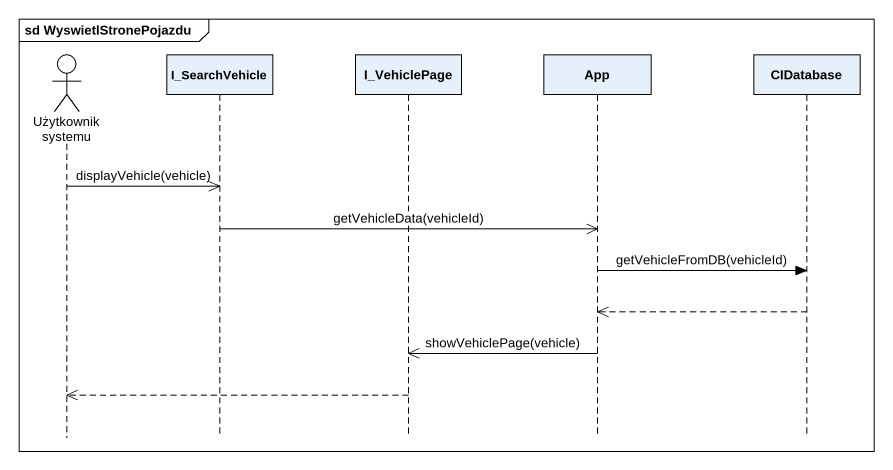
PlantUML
@startuml
mainframe sd WyswietlStronePojazdu
hide footbox
actor "Użytkownik systemu" as Użytkownik_systemu
participant I_SearchVehicle
participant I_VehiclePage
participant App
participant CIDatabase

Użytkownik_systemu ->> I_SearchVehicle : displayVehicle(vehicle)
I_SearchVehicle ->> App : getVehicleData(vehicleId)
App -> CIDatabase : getVehicleFromDB(vehicleId)
CIDatabase -->> App
App ->> I_VehiclePage : showVehiclePage(vehicle)
I_VehiclePage -->> Użytkownik_systemu
@enduml
